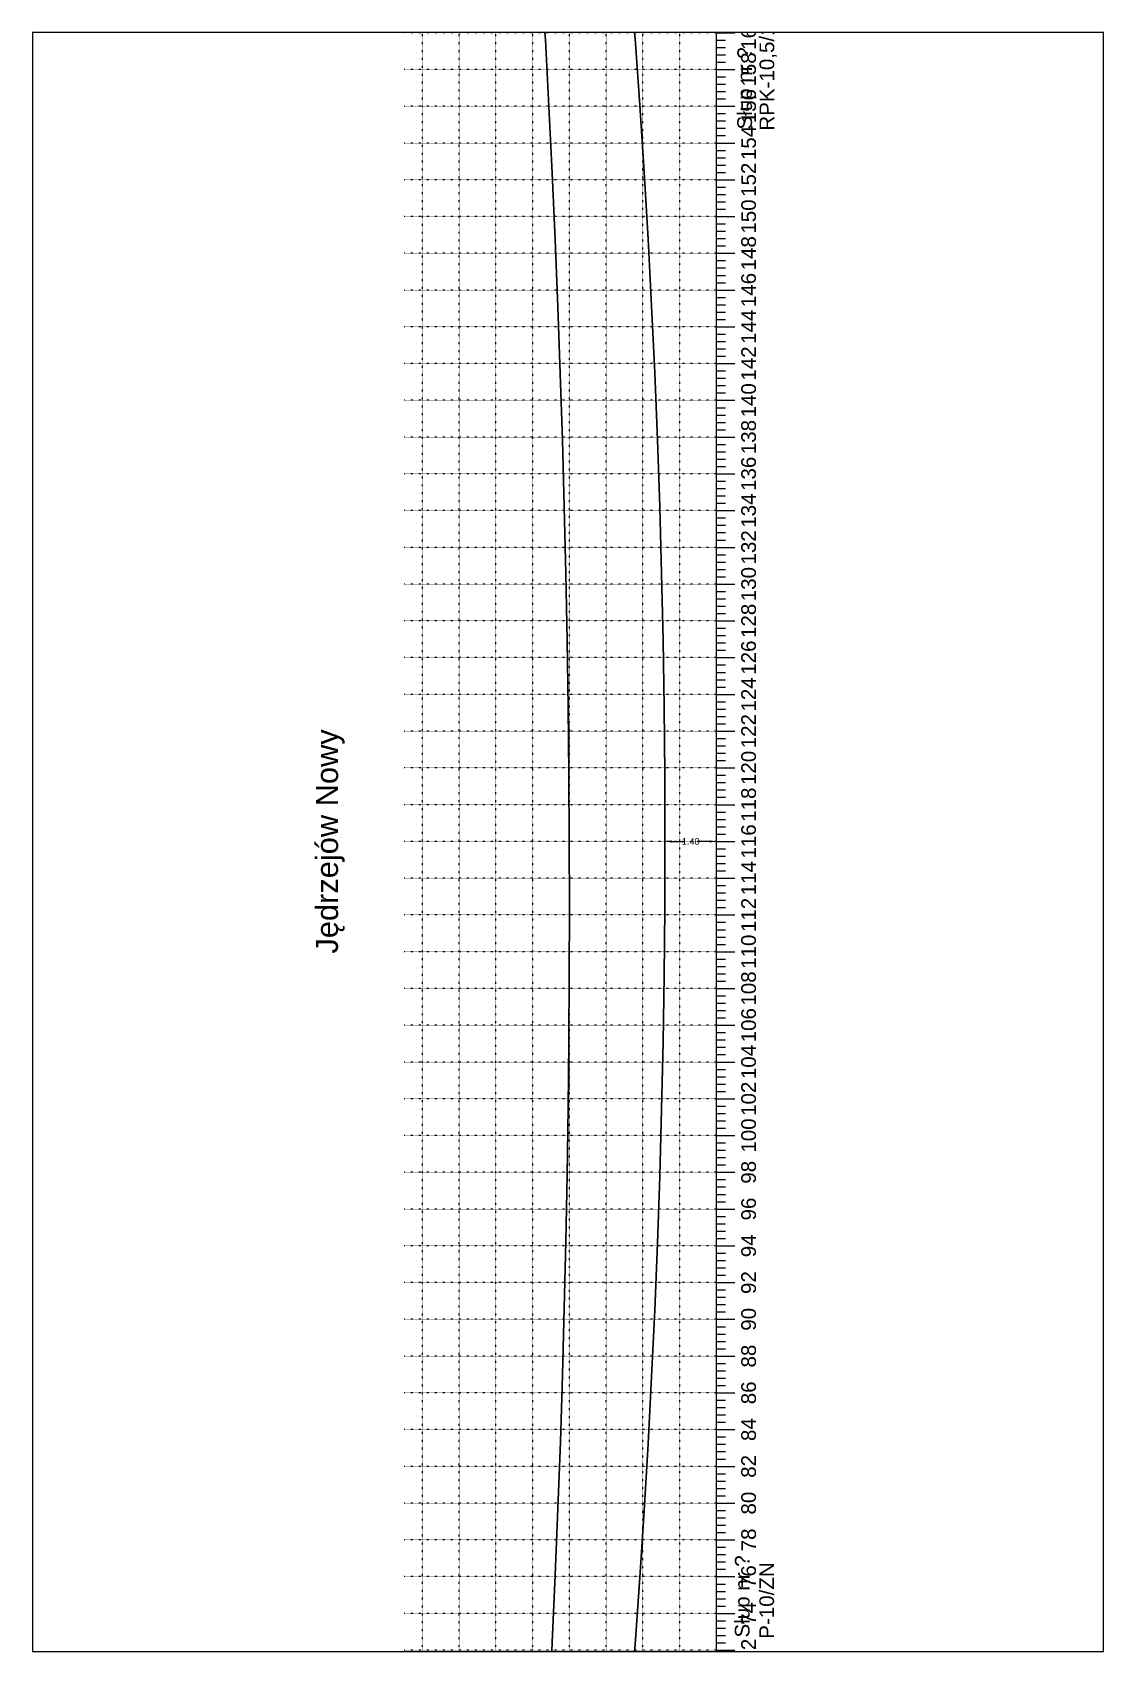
# Paper-space layout '11' of a CAD drawing. Header units: inches, sheet in millimetres. Extents: x 0 to 190, y 0 to 287.
# The model-space entities are those that its viewports show. They can reach past a viewport. Long polylines and large blocks are cut down to what shows.
import ezdxf
from ezdxf.enums import TextEntityAlignment as Align

# ---------------------------------------------------------------- set-up
doc = ezdxf.new("R2010")
doc.units = ezdxf.units.IN
doc.header["$MEASUREMENT"] = 0
doc.linetypes.add('ACAD_ISO07W100', pattern=[3, 0, -3])
doc.layers.add('ramka', color=7, linetype='Continuous', plot=False)
doc.styles.get("Standard").update_dxf_attribs({"font": 'arial.ttf'})
doc.dimstyles.get("Standard").update_dxf_attribs({"dimtxt": 0.25, "dimasz": 0.18, "dimexe": 0.18, "dimexo": 0.0625, "dimgap": -0.09, "dimtad": 0, "dimtih": 1, "dimtoh": 1, "dimzin": 0, "dimdsep": 46, "dimtxsty": 'Standard', "dimcen": 0.09, "dimadec": 0, "dimazin": 0, "dimtfac": 1, "dimtofl": 0, "dimtmove": 0, "dimatfit": 3, "dimfxl": 1, "dimtolj": 1, "dimtzin": 0, "dimarcsym": 0})

# ---------------------------------------------------------------- blocks, each defined once
blk = doc.blocks.new('*D12')
at = {"color": 0, "lineweight": -2}
for p, q in [((119.951, 1342.852), (119.951, 1342.977)), ((120.131, 1342.797), (120.471, 1342.797)), ((121.171, 1342.797), (120.831, 1342.797)), ((121.351, 1342.702), (121.351, 1342.977))]:
    blk.add_line(p, q, dxfattribs=at)
at = {"color": 0}
for points in [[(120.131, 1342.827), (120.131, 1342.767), (119.951, 1342.797)], [(121.171, 1342.827), (121.171, 1342.767), (121.351, 1342.797)]]:
    blk.add_solid(points, dxfattribs=at)
at = {"layer": 'Defpoints', "color": 0}
for p in [(119.951, 1342.789), (121.351, 1342.797), (121.351, 1342.639)]:
    blk.add_point(p, dxfattribs=at)
at = {"color": 0, "lineweight": 25, "insert": (120.651, 1342.797), "char_height": 0.18, "attachment_point": 5}
blk.add_mtext('\\A1;1.40', dxfattribs=at)

msp = doc.modelspace()

# ---------------------------------------------------------------- linework, layer by layer
at = {"linetype": 'ACAD_ISO07W100', "lineweight": 15, "ltscale": 0.1}
for p, q in [((113.351, 1284.797), (113.351, 1400.797)), ((114.351, 1284.797), (114.351, 1400.797)), ((115.351, 1284.797), (115.351, 1400.797)), ((116.351, 1284.797), (116.351, 1400.797)), ((117.351, 1284.797), (117.351, 1400.797)), ((118.351, 1284.797), (118.351, 1400.797)), ((119.351, 1284.797), (119.351, 1400.797)), ((120.351, 1284.797), (120.351, 1400.797)), ((121.351, 1284.797), (121.351, 1400.797)), ((121.351, 1364.797), (112.851, 1364.797)), ((121.351, 1363.797), (112.851, 1363.797)), ((121.351, 1362.797), (112.851, 1362.797)), ((121.351, 1361.797), (112.851, 1361.797)), ((121.351, 1360.797), (112.851, 1360.797)), ((121.351, 1359.797), (112.851, 1359.797)), ((121.351, 1358.797), (112.851, 1358.797)), ((121.351, 1357.797), (112.851, 1357.797)), ((121.351, 1356.797), (112.851, 1356.797)), ((121.351, 1355.797), (112.851, 1355.797)), ((121.351, 1354.797), (112.851, 1354.797)), ((121.351, 1353.797), (112.851, 1353.797)), ((121.351, 1352.797), (112.851, 1352.797)), ((121.351, 1351.797), (112.851, 1351.797)), ((121.351, 1350.797), (112.851, 1350.797)), ((121.351, 1349.797), (112.851, 1349.797)), ((121.351, 1348.797), (112.851, 1348.797)), ((121.351, 1347.797), (112.851, 1347.797)), ((121.351, 1346.797), (112.851, 1346.797)), ((121.351, 1345.797), (112.851, 1345.797)), ((121.351, 1344.797), (112.851, 1344.797)), ((121.351, 1343.797), (112.851, 1343.797)), ((121.351, 1342.797), (112.851, 1342.797)), ((121.351, 1341.797), (112.851, 1341.797)), ((121.351, 1340.797), (112.851, 1340.797)), ((121.351, 1339.797), (112.851, 1339.797)), ((121.351, 1338.797), (112.851, 1338.797)), ((121.351, 1337.797), (112.851, 1337.797)), ((121.351, 1336.797), (112.851, 1336.797)), ((121.351, 1335.797), (112.851, 1335.797)), ((121.351, 1334.797), (112.851, 1334.797)), ((121.351, 1333.797), (112.851, 1333.797)), ((121.351, 1332.797), (112.851, 1332.797)), ((121.351, 1331.797), (112.851, 1331.797)), ((121.351, 1330.797), (112.851, 1330.797)), ((121.351, 1329.797), (112.851, 1329.797)), ((121.351, 1328.797), (112.851, 1328.797)), ((121.351, 1327.797), (112.851, 1327.797)), ((121.351, 1326.797), (112.851, 1326.797)), ((121.351, 1325.797), (112.851, 1325.797)), ((121.351, 1324.797), (112.851, 1324.797)), ((121.351, 1323.797), (112.851, 1323.797)), ((121.351, 1322.797), (112.851, 1322.797)), ((121.351, 1321.797), (112.851, 1321.797)), ((121.351, 1320.797), (112.851, 1320.797))]:
    msp.add_line(p, q, dxfattribs=at)
for p, q in [((121.351, 1284.797), (121.351, 1400.797)), ((121.351, 1364.997), (121.601, 1364.997)), ((121.351, 1364.797), (121.851, 1364.797)), ((121.351, 1364.597), (121.601, 1364.597)), ((121.351, 1364.397), (121.601, 1364.397)), ((121.351, 1364.197), (121.601, 1364.197)), ((121.351, 1363.997), (121.601, 1363.997)), ((121.351, 1363.797), (121.851, 1363.797)), ((121.351, 1363.597), (121.601, 1363.597)), ((121.351, 1363.397), (121.601, 1363.397)), ((121.351, 1363.197), (121.601, 1363.197)), ((121.351, 1362.997), (121.601, 1362.997)), ((121.351, 1362.797), (121.851, 1362.797)), ((121.351, 1362.597), (121.601, 1362.597)), ((121.351, 1362.397), (121.601, 1362.397)), ((121.351, 1362.197), (121.601, 1362.197)), ((121.351, 1361.997), (121.601, 1361.997)), ((121.351, 1361.797), (121.851, 1361.797)), ((121.351, 1361.597), (121.601, 1361.597)), ((121.351, 1361.397), (121.601, 1361.397)), ((121.351, 1361.197), (121.601, 1361.197)), ((121.351, 1360.997), (121.601, 1360.997)), ((121.351, 1360.797), (121.851, 1360.797)), ((121.351, 1360.597), (121.601, 1360.597)), ((121.351, 1360.397), (121.601, 1360.397)), ((121.351, 1360.197), (121.601, 1360.197)), ((121.351, 1359.997), (121.601, 1359.997)), ((121.351, 1359.797), (121.851, 1359.797)), ((121.351, 1359.597), (121.601, 1359.597)), ((121.351, 1359.397), (121.601, 1359.397)), ((121.351, 1359.197), (121.601, 1359.197)), ((121.351, 1358.997), (121.601, 1358.997)), ((121.351, 1358.797), (121.851, 1358.797)), ((121.351, 1358.597), (121.601, 1358.597)), ((121.351, 1358.397), (121.601, 1358.397)), ((121.351, 1358.197), (121.601, 1358.197)), ((121.351, 1357.997), (121.601, 1357.997)), ((121.351, 1357.797), (121.851, 1357.797)), ((121.351, 1357.597), (121.601, 1357.597)), ((121.351, 1357.397), (121.601, 1357.397)), ((121.351, 1357.197), (121.601, 1357.197)), ((121.351, 1356.997), (121.601, 1356.997)), ((121.351, 1356.797), (121.851, 1356.797)), ((121.351, 1356.597), (121.601, 1356.597)), ((121.351, 1356.397), (121.601, 1356.397)), ((121.351, 1356.197), (121.601, 1356.197)), ((121.351, 1355.997), (121.601, 1355.997)), ((121.351, 1355.797), (121.851, 1355.797)), ((121.351, 1355.597), (121.601, 1355.597)), ((121.351, 1355.397), (121.601, 1355.397)), ((121.351, 1355.197), (121.601, 1355.197)), ((121.351, 1354.997), (121.601, 1354.997)), ((121.351, 1354.797), (121.851, 1354.797)), ((121.351, 1354.597), (121.601, 1354.597)), ((121.351, 1354.397), (121.601, 1354.397)), ((121.351, 1354.197), (121.601, 1354.197)), ((121.351, 1353.997), (121.601, 1353.997)), ((121.351, 1353.797), (121.851, 1353.797)), ((121.351, 1353.597), (121.601, 1353.597)), ((121.351, 1353.397), (121.601, 1353.397)), ((121.351, 1353.197), (121.601, 1353.197)), ((121.351, 1352.997), (121.601, 1352.997)), ((121.351, 1352.797), (121.851, 1352.797)), ((121.351, 1352.597), (121.601, 1352.597)), ((121.351, 1352.397), (121.601, 1352.397)), ((121.351, 1352.197), (121.601, 1352.197)), ((121.351, 1351.997), (121.601, 1351.997)), ((121.351, 1351.797), (121.851, 1351.797)), ((121.351, 1351.597), (121.601, 1351.597)), ((121.351, 1351.397), (121.601, 1351.397)), ((121.351, 1351.197), (121.601, 1351.197)), ((121.351, 1350.997), (121.601, 1350.997)), ((121.351, 1350.797), (121.851, 1350.797)), ((121.351, 1350.597), (121.601, 1350.597)), ((121.351, 1350.397), (121.601, 1350.397)), ((121.351, 1350.197), (121.601, 1350.197)), ((121.351, 1349.997), (121.601, 1349.997)), ((121.351, 1349.797), (121.851, 1349.797)), ((121.351, 1349.597), (121.601, 1349.597)), ((121.351, 1349.397), (121.601, 1349.397)), ((121.351, 1349.197), (121.601, 1349.197)), ((121.351, 1348.997), (121.601, 1348.997)), ((121.351, 1348.797), (121.851, 1348.797)), ((121.351, 1348.597), (121.601, 1348.597)), ((121.351, 1348.397), (121.601, 1348.397)), ((121.351, 1348.197), (121.601, 1348.197)), ((121.351, 1347.997), (121.601, 1347.997)), ((121.351, 1347.797), (121.851, 1347.797)), ((121.351, 1347.597), (121.601, 1347.597)), ((121.351, 1347.397), (121.601, 1347.397)), ((121.351, 1347.197), (121.601, 1347.197)), ((121.351, 1346.997), (121.601, 1346.997)), ((121.351, 1346.797), (121.851, 1346.797)), ((121.351, 1346.597), (121.601, 1346.597)), ((121.351, 1346.397), (121.601, 1346.397)), ((121.351, 1346.197), (121.601, 1346.197)), ((121.351, 1345.997), (121.601, 1345.997)), ((121.351, 1345.797), (121.851, 1345.797)), ((121.351, 1345.597), (121.601, 1345.597)), ((121.351, 1345.397), (121.601, 1345.397)), ((121.351, 1345.197), (121.601, 1345.197)), ((121.351, 1344.997), (121.601, 1344.997)), ((121.351, 1344.797), (121.851, 1344.797)), ((121.351, 1344.597), (121.601, 1344.597)), ((121.351, 1344.397), (121.601, 1344.397)), ((121.351, 1344.197), (121.601, 1344.197)), ((121.351, 1343.997), (121.601, 1343.997)), ((121.351, 1343.797), (121.851, 1343.797)), ((121.351, 1343.597), (121.601, 1343.597)), ((121.351, 1343.397), (121.601, 1343.397)), ((121.351, 1343.197), (121.601, 1343.197)), ((121.351, 1342.997), (121.601, 1342.997)), ((121.351, 1342.797), (121.851, 1342.797)), ((121.351, 1342.597), (121.601, 1342.597)), ((121.351, 1342.397), (121.601, 1342.397)), ((121.351, 1342.197), (121.601, 1342.197)), ((121.351, 1341.997), (121.601, 1341.997)), ((121.351, 1341.797), (121.851, 1341.797)), ((121.351, 1341.597), (121.601, 1341.597)), ((121.351, 1341.397), (121.601, 1341.397)), ((121.351, 1341.197), (121.601, 1341.197)), ((121.351, 1340.997), (121.601, 1340.997)), ((121.351, 1340.797), (121.851, 1340.797)), ((121.351, 1340.597), (121.601, 1340.597)), ((121.351, 1340.397), (121.601, 1340.397)), ((121.351, 1340.197), (121.601, 1340.197)), ((121.351, 1339.997), (121.601, 1339.997)), ((121.351, 1339.797), (121.851, 1339.797)), ((121.351, 1339.597), (121.601, 1339.597)), ((121.351, 1339.397), (121.601, 1339.397)), ((121.351, 1339.197), (121.601, 1339.197)), ((121.351, 1338.997), (121.601, 1338.997)), ((121.351, 1338.797), (121.851, 1338.797)), ((121.351, 1338.597), (121.601, 1338.597)), ((121.351, 1338.397), (121.601, 1338.397)), ((121.351, 1338.197), (121.601, 1338.197)), ((121.351, 1337.997), (121.601, 1337.997)), ((121.351, 1337.797), (121.851, 1337.797)), ((121.351, 1337.597), (121.601, 1337.597)), ((121.351, 1337.397), (121.601, 1337.397)), ((121.351, 1337.197), (121.601, 1337.197)), ((121.351, 1336.997), (121.601, 1336.997)), ((121.351, 1336.797), (121.851, 1336.797)), ((121.351, 1336.597), (121.601, 1336.597)), ((121.351, 1336.397), (121.601, 1336.397)), ((121.351, 1336.197), (121.601, 1336.197)), ((121.351, 1335.997), (121.601, 1335.997)), ((121.351, 1335.797), (121.851, 1335.797)), ((121.351, 1335.597), (121.601, 1335.597)), ((121.351, 1335.397), (121.601, 1335.397)), ((121.351, 1335.197), (121.601, 1335.197)), ((121.351, 1334.997), (121.601, 1334.997)), ((121.351, 1334.797), (121.851, 1334.797)), ((121.351, 1334.597), (121.601, 1334.597)), ((121.351, 1334.397), (121.601, 1334.397)), ((121.351, 1334.197), (121.601, 1334.197)), ((121.351, 1333.997), (121.601, 1333.997)), ((121.351, 1333.797), (121.851, 1333.797)), ((121.351, 1333.597), (121.601, 1333.597)), ((121.351, 1333.397), (121.601, 1333.397)), ((121.351, 1333.197), (121.601, 1333.197)), ((121.351, 1332.997), (121.601, 1332.997)), ((121.351, 1332.797), (121.851, 1332.797)), ((121.351, 1332.597), (121.601, 1332.597)), ((121.351, 1332.397), (121.601, 1332.397)), ((121.351, 1332.197), (121.601, 1332.197)), ((121.351, 1331.997), (121.601, 1331.997)), ((121.351, 1331.797), (121.851, 1331.797)), ((121.351, 1331.597), (121.601, 1331.597)), ((121.351, 1331.397), (121.601, 1331.397)), ((121.351, 1331.197), (121.601, 1331.197)), ((121.351, 1330.997), (121.601, 1330.997)), ((121.351, 1330.797), (121.851, 1330.797)), ((121.351, 1330.597), (121.601, 1330.597)), ((121.351, 1330.397), (121.601, 1330.397)), ((121.351, 1330.197), (121.601, 1330.197)), ((121.351, 1329.997), (121.601, 1329.997)), ((121.351, 1329.797), (121.851, 1329.797)), ((121.351, 1329.597), (121.601, 1329.597)), ((121.351, 1329.397), (121.601, 1329.397)), ((121.351, 1329.197), (121.601, 1329.197)), ((121.351, 1328.997), (121.601, 1328.997)), ((121.351, 1328.797), (121.851, 1328.797)), ((121.351, 1328.597), (121.601, 1328.597)), ((121.351, 1328.397), (121.601, 1328.397)), ((121.351, 1328.197), (121.601, 1328.197)), ((121.351, 1327.997), (121.601, 1327.997)), ((121.351, 1327.797), (121.851, 1327.797)), ((121.351, 1327.597), (121.601, 1327.597)), ((121.351, 1327.397), (121.601, 1327.397)), ((121.351, 1327.197), (121.601, 1327.197)), ((121.351, 1326.997), (121.601, 1326.997)), ((121.351, 1326.797), (121.851, 1326.797)), ((121.351, 1326.597), (121.601, 1326.597)), ((121.351, 1326.397), (121.601, 1326.397)), ((121.351, 1326.197), (121.601, 1326.197)), ((121.351, 1325.997), (121.601, 1325.997)), ((121.351, 1325.797), (121.851, 1325.797)), ((121.351, 1325.597), (121.601, 1325.597)), ((121.351, 1325.397), (121.601, 1325.397)), ((121.351, 1325.197), (121.601, 1325.197)), ((121.351, 1324.997), (121.601, 1324.997)), ((121.351, 1324.797), (121.851, 1324.797)), ((121.351, 1324.597), (121.601, 1324.597)), ((121.351, 1324.397), (121.601, 1324.397)), ((121.351, 1324.197), (121.601, 1324.197)), ((121.351, 1323.997), (121.601, 1323.997)), ((121.351, 1323.797), (121.851, 1323.797)), ((121.351, 1323.597), (121.601, 1323.597)), ((121.351, 1323.397), (121.601, 1323.397)), ((121.351, 1323.197), (121.601, 1323.197)), ((121.351, 1322.997), (121.601, 1322.997)), ((121.351, 1322.797), (121.851, 1322.797)), ((121.351, 1322.597), (121.601, 1322.597)), ((121.351, 1322.397), (121.601, 1322.397)), ((121.351, 1322.197), (121.601, 1322.197)), ((121.351, 1321.997), (121.601, 1321.997)), ((121.351, 1321.797), (121.851, 1321.797)), ((121.351, 1321.597), (121.601, 1321.597)), ((121.351, 1321.397), (121.601, 1321.397)), ((121.351, 1321.197), (121.601, 1321.197)), ((121.351, 1320.997), (121.601, 1320.997)), ((121.351, 1320.797), (121.851, 1320.797)), ((121.351, 1320.597), (121.601, 1320.597))]:
    msp.add_line(p, q)
at = {"lineweight": 30}
msp.add_arc((-311.102, 1340.967), 428.451, 352.46679, 8.02714, dxfattribs=at)
at = {"color": 3, "lineweight": 30}
msp.add_arc((-172.949, 1342.797), 292.9, 348.57881, 11.42119, dxfattribs=at)
at = {"layer": 'ramka'}
msp.add_line((121.351, 1284.797), (121.351, 1342.797), dxfattribs=at)

# ---------------------------------------------------------------- texts
for s, p in [('RPK-10,5/10/E', (122.925, 1362.133)), ('Słup nr ?', (122.32, 1362.164)), ('Słup nr ?', (122.253, 1321.141)), ('P-10/ZN', (122.92, 1321.107))]:
    msp.add_text(s, height=0.4, rotation=90).set_placement(p)
for s, height, p in [('160', 0.4, (122.427, 1364.797)), ('158', 0.4, (122.427, 1363.797)), ('156', 0.4, (122.427, 1362.797)), ('154', 0.4, (122.427, 1361.797)), ('152', 0.4, (122.427, 1360.797)), ('150', 0.4, (122.427, 1359.797)), ('148', 0.4, (122.427, 1358.797)), ('146', 0.4, (122.427, 1357.797)), ('144', 0.4, (122.427, 1356.797)), ('142', 0.4, (122.427, 1355.797)), ('140', 0.4, (122.427, 1354.797)), ('138', 0.4, (122.427, 1353.797)), ('136', 0.4, (122.427, 1352.797)), ('134', 0.4, (122.427, 1351.797)), ('132', 0.4, (122.427, 1350.797)), ('130', 0.4, (122.427, 1349.797)), ('128', 0.4, (122.427, 1348.797)), ('126', 0.4, (122.427, 1347.797)), ('124', 0.4, (122.427, 1346.797)), ('122', 0.4, (122.427, 1345.797)), ('Jędrzejów Nowy', 0.6, (111.051, 1342.797)), ('120', 0.4, (122.427, 1344.797)), ('118', 0.4, (122.427, 1343.797)), ('116', 0.4, (122.427, 1342.797)), ('114', 0.4, (122.427, 1341.797)), ('112', 0.4, (122.427, 1340.797)), ('110', 0.4, (122.427, 1339.797)), ('108', 0.4, (122.427, 1338.797)), ('106', 0.4, (122.427, 1337.797)), ('104', 0.4, (122.427, 1336.797)), ('102', 0.4, (122.427, 1335.797)), ('100', 0.4, (122.427, 1334.797)), ('98', 0.4, (122.427, 1333.797)), ('96', 0.4, (122.427, 1332.797)), ('94', 0.4, (122.427, 1331.797)), ('92', 0.4, (122.427, 1330.797)), ('90', 0.4, (122.427, 1329.797)), ('88', 0.4, (122.427, 1328.797)), ('86', 0.4, (122.427, 1327.797)), ('84', 0.4, (122.427, 1326.797)), ('82', 0.4, (122.427, 1325.797)), ('80', 0.4, (122.427, 1324.797)), ('78', 0.4, (122.427, 1323.797)), ('76', 0.4, (122.427, 1322.797)), ('74', 0.4, (122.427, 1321.797)), ('72', 0.4, (122.427, 1320.797))]:
    msp.add_text(s, height=height, rotation=90).set_placement(p, align=Align.CENTER)

# ---------------------------------------------------------------- dimensions: what is measured, and where the dimension line sits
at = {"lineweight": 25}
dim = msp.add_linear_dim(base=(121.351, 1342.797), p1=(119.951, 1342.789), p2=(121.351, 1342.639), angle=180, text='1.40', dimstyle='Standard', dxfattribs=at)
dim.commit()
dim.dimension.update_dxf_attribs({"geometry": '*D12', "text_midpoint": (120.651, 1342.797)})

psp = doc.layouts.new('11')

# ---------------------------------------------------------------- viewports
at = {"layer": '0', "lineweight": 25}
psp.add_viewport(center=(94.94, 143.49), size=(189.53, 286.315), view_center_point=(117.311, 1342.782), view_height=44.0485, dxfattribs=at)

doc.saveas('drawing.dxf')
